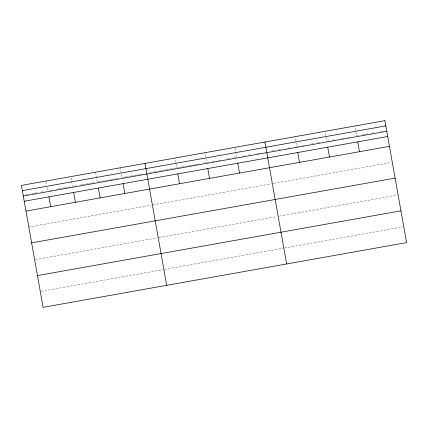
<?xml version="1.0" encoding="UTF-8"?>
<svg xmlns="http://www.w3.org/2000/svg" width="428" height="428" viewBox="0 0 428 428"><rect width="100%" height="100%" fill="white"/><g stroke="black" fill="none" stroke-linecap="round" stroke-linejoin="round"><path stroke-width="0.32" stroke-dasharray="2.14 1.6" d="M25.755 194.794L28.355 194.328M32.261 193.633L34.213 193.285M34.861 193.167L37.461 192.707M41.366 192.012L43.319 191.664M49.819 190.503L52.425 190.043M56.325 189.347L58.278 188.999M58.93 188.882L61.53 188.416M62.178 188.304L64.13 187.956M64.783 187.839L67.383 187.378M68.036 187.261L70.636 186.795M73.889 186.217L76.489 185.752M80.394 185.056L82.342 184.709M82.995 184.596L85.595 184.131M86.247 184.013L88.2 183.671M88.847 183.553L91.448 183.088M92.1 182.975L94.7 182.51M97.953 181.932L100.559 181.467M101.206 181.349L106.412 180.423M107.059 180.306L109.664 179.846M110.312 179.728L112.264 179.38M112.912 179.268L115.517 178.802M116.165 178.685L118.77 178.225M124.623 177.181L122.023 177.641L120.268 167.797M125.27 177.064L130.476 176.138M131.129 176.02L133.729 175.56M134.381 175.443L139.582 174.517M140.234 174.399L142.834 173.934M149.345 172.778L154.561 171.847M155.214 171.73L157.82 171.264M158.472 171.152L160.425 170.804M161.078 170.686L163.689 170.221M164.336 170.103L166.294 169.756M166.947 169.643L169.552 169.178M170.205 169.06L172.816 168.595M173.463 168.482L175.421 168.129M178.679 167.551L176.727 167.899L174.972 158.055M179.332 167.434L181.29 167.086M181.937 166.968L184.548 166.508M185.201 166.39L187.806 165.925M188.459 165.807L190.412 165.459M191.065 165.347L193.675 164.882M194.328 164.764L196.281 164.416M196.934 164.299L199.539 163.833M203.45 163.138L205.408 162.79M208.666 162.207L206.713 162.56L204.959 152.716M212.577 161.511L214.535 161.163M218.446 160.468L220.404 160.12M227.573 158.841L229.526 158.494M233.442 157.798L235.395 157.451M242.564 156.172L244.522 155.824M248.433 155.123L250.391 154.776M257.56 153.502L259.518 153.154M272.556 150.827L274.509 150.479M278.419 149.784L280.377 149.436M287.546 148.158L289.505 147.81M298.632 146.183L296.674 146.531L294.919 136.687M302.543 145.488L304.495 145.14M311.67 143.862L313.622 143.514M317.533 142.818L319.491 142.471M328.618 140.844L326.66 141.192L324.906 131.348M332.529 140.149L334.482 139.796M341.656 138.522L343.609 138.174M347.52 137.474L349.478 137.126M358.605 135.499L356.647 135.853L354.892 126.009M362.516 134.804L364.469 134.456M365.121 134.339L367.732 133.878M371.643 133.178L373.596 132.83M380.77 131.551L384.028 130.973M28.81 227.011L151.095 205.231M153.047 204.884L271.689 183.751M273.647 183.403L391.641 162.383M35.289 259.619L157.574 237.834M158.874 237.604L276.868 216.589M279.473 216.124L397.468 195.104M40.949 291.377L163.229 269.597M164.534 269.362L283.175 248.229M284.481 247.999L403.128 226.861M235.063 148.029L236.7 157.215M95.551 172.2L97.306 182.044M71.069 177.92L71.535 180.541M71.653 181.199L72.589 186.448M46.235 181.665L46.818 184.944M47.283 187.571L47.872 190.851"/><path stroke-width="0.64" d="M22.331 190.637L385.815 125.891M23.289 196.024L386.773 131.278M24.219 201.251L387.704 136.505M25.974 211.095L389.459 146.349M31.635 242.858L395.114 178.107M37.461 275.579L400.945 210.833M357.717 141.85L359.472 151.694M327.73 147.189L329.485 157.033M297.744 152.534L299.493 162.373M264.932 142.032L286.653 263.958M237.77 163.212L239.519 173.056M207.778 168.557L209.533 178.401M177.791 173.896L179.546 183.74M144.985 163.394L166.701 285.321M123.087 183.644L124.842 193.488M98.37 188.042L100.125 197.886M73.653 192.445L75.408 202.289M48.936 196.848L50.691 206.692M384.884 120.664L21.4 185.41L43.116 307.336L406.6 242.59L384.884 120.664"/></g></svg>
